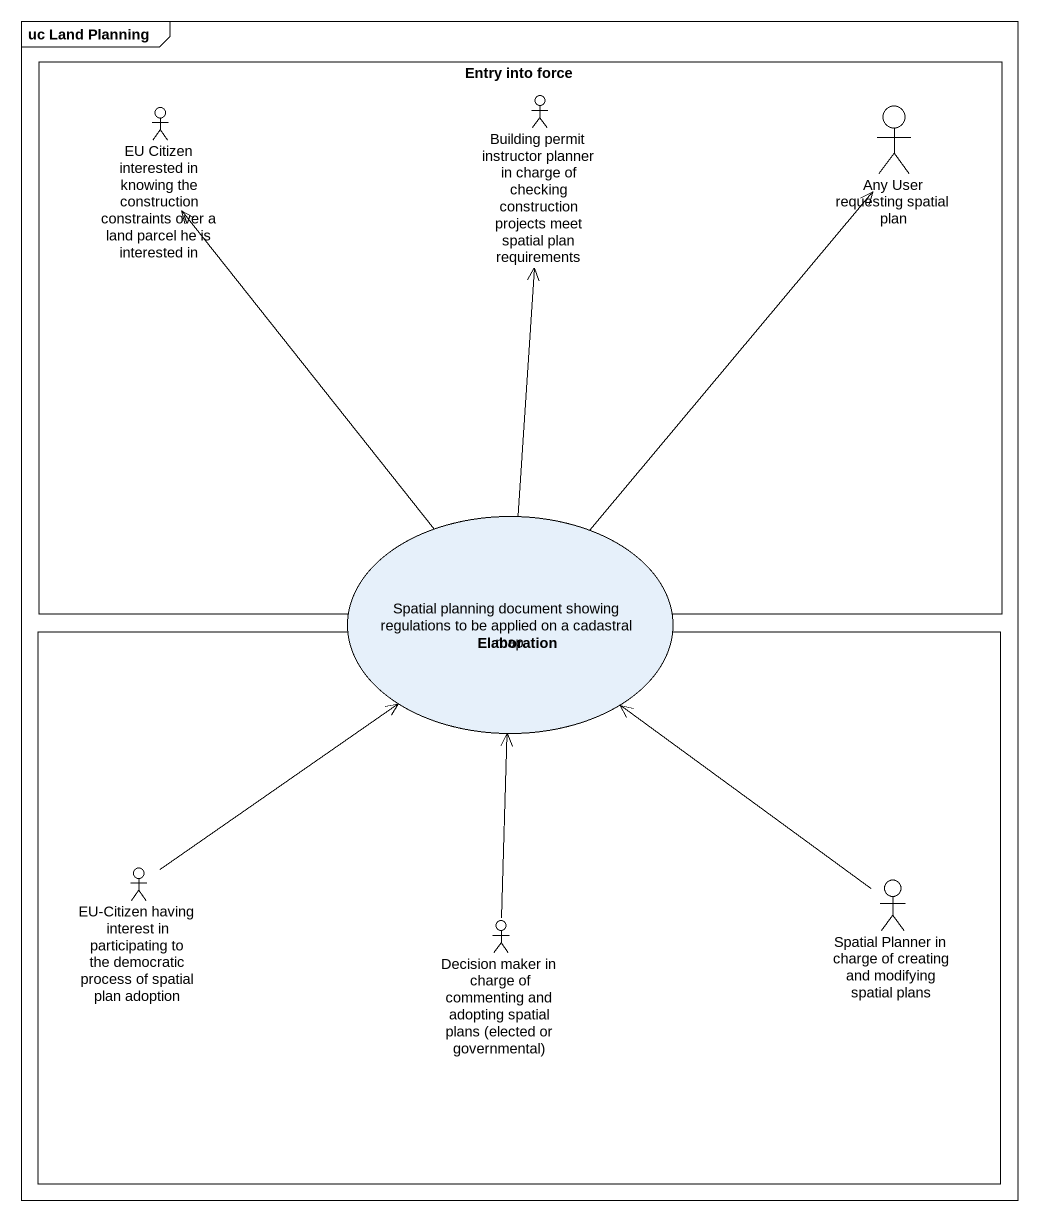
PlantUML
@startuml
mainframe uc Land Planning
rectangle "Entry into force" as Entry_into_force {
  actor "EU Citizen interested in knowing the construction constraints over a land parcel he is interested in" as EU_Citizen_interested_in
  actor "Building permit instructor planner in charge of checking construction projects meet spatial plan requirements" as Building_permit_instructor
  actor "Any User requesting spatial plan" as Any_User_requesting_spatial
}
usecase "Spatial planning document showing regulations to be applied on a cadastral map" as Spatial_planning_document
rectangle Elaboration {
  actor "EU-Citizen having interest in participating to the democratic process of spatial plan adoption" as EU_Citizen_having_interest
  actor "Decision maker in charge of commenting and adopting spatial plans (elected or governmental)" as Decision_maker_in_charge_of
  actor "Spatial Planner in charge of creating and modifying spatial plans" as Spatial_Planner_in_charge
}
EU_Citizen_interested_in <-- Spatial_planning_document
Building_permit_instructor <-- Spatial_planning_document
Spatial_planning_document -up-> Any_User_requesting_spatial
EU_Citizen_having_interest -up-> Spatial_planning_document
Decision_maker_in_charge_of -up-> Spatial_planning_document
Spatial_Planner_in_charge -up-> Spatial_planning_document
@enduml
